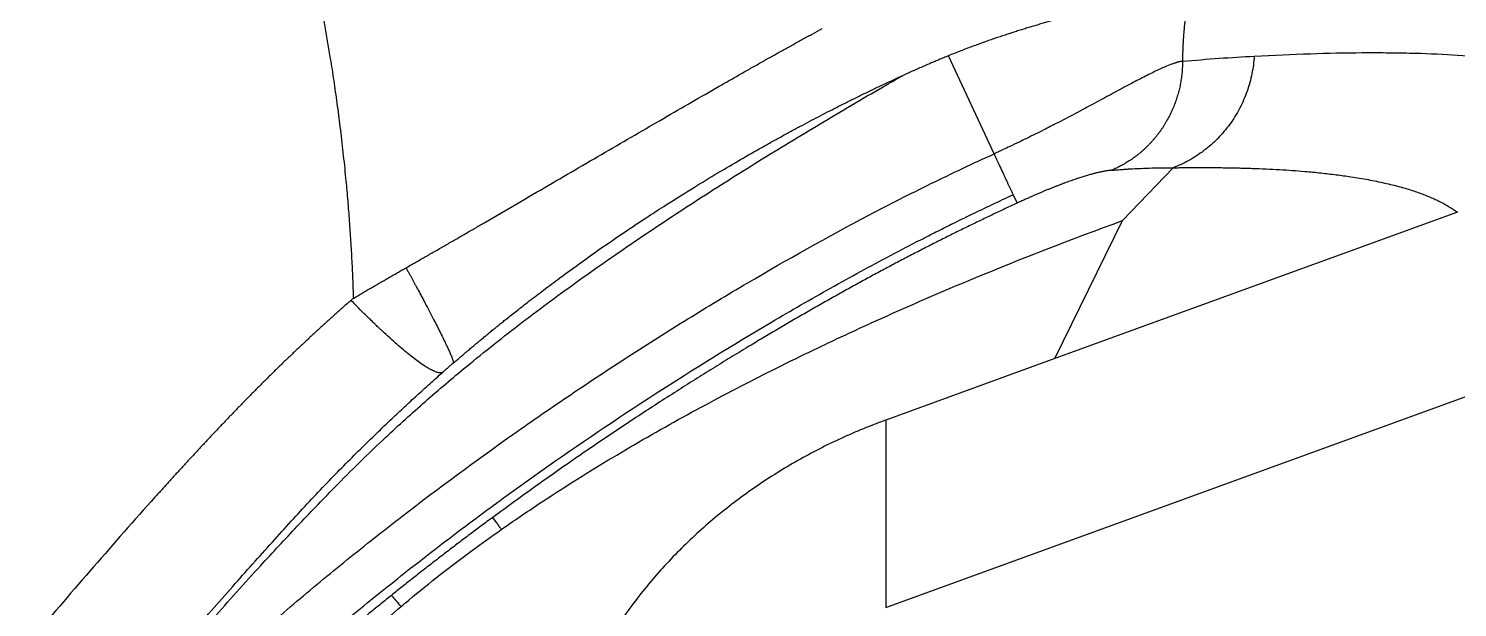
# Model space of a CAD drawing. Extents: x -2 to 78, y -19 to 124.
# Drawn here: x 60.58 to 69.8, y 50.92 to 54.66 of the extents above; entities that cross this region are included whole.
import ezdxf

# ---------------------------------------------------------------- set-up
doc = ezdxf.new("R2010")
doc.units = 0
doc.header["$MEASUREMENT"] = 0
doc.layers.add('1', color=4, linetype='Continuous')
doc.layers.add('GEOMETRY', color=2, linetype='Continuous', lineweight=25)

# ---------------------------------------------------------------- blocks, each defined once
blk = doc.blocks.new('2026 BEAM 220')
at = {"layer": 'GEOMETRY'}
for p, q in [((68.7921, 53.8532), (68.4986, 54.487)), ((69.6226, 53.4227), (69.9488, 53.7636)), ((68.9146, 53.589), (68.9409, 53.5351)), ((71.7843, 53.4771), (69.1841, 52.5307)), ((69.1841, 52.5307), (69.6226, 53.4227)), ((69.1841, 52.5307), (68.093, 52.1335)), ((68.093, 50.9233), (72.3285, 52.465)), ((68.093, 52.1335), (68.093, 50.9233)), ((65.5787, 51.4722), (65.5555, 51.5052))]:
    blk.add_line(p, q, dxfattribs=at)
at = {"layer": 'GEOMETRY', "flags": 128}
blk.add_lwpolyline([(64.6549, 52.9202), (64.6477, 52.9138), (64.6404, 52.9074)], dxfattribs=at)
at = {"layer": 'GEOMETRY'}
for points, knots in [([(49.9559, 64.4717), (49.9874, 64.4743), (50.0696, 64.4812), (50.2218, 64.4937), (50.432, 64.5112), (50.6906, 64.5329), (50.9628, 64.5563), (51.2016, 64.5772), (51.3923, 64.5941), (51.5588, 64.6092), (51.7172, 64.6231), (51.8602, 64.634), (51.9794, 64.6413), (52.0866, 64.6469), (52.1962, 64.6514), (52.3057, 64.655), (52.413, 64.6574), (52.5351, 64.6588), (52.6744, 64.6584), (52.8333, 64.6558), (52.9929, 64.651), (53.1533, 64.644), (53.3145, 64.6348), (53.4764, 64.6233), (53.6391, 64.6095), (53.8547, 64.5884), (54.1238, 64.5566), (54.4078, 64.5158), (54.6565, 64.4744), (54.8711, 64.4346), (55.0947, 64.3892), (55.3184, 64.3401), (55.5329, 64.2889), (55.7213, 64.239), (55.8905, 64.1894), (56.0481, 64.1395), (56.2058, 64.086), (56.4457, 63.9989), (56.7664, 63.8686), (57.1644, 63.6818), (57.6194, 63.439), (57.979, 63.2178), (58.2534, 63.0309), (58.3903, 62.9351), (58.5295, 62.8359), (58.7999, 62.6395), (59.2001, 62.3344), (59.8905, 61.7676), (60.7166, 61.0137), (61.4882, 60.204), (62.0705, 59.5257), (62.4198, 59.0883), (62.6887, 58.7321), (62.8547, 58.5035), (62.9832, 58.3216), (63.0782, 58.1842), (63.1687, 58.0488), (63.3484, 57.769), (63.5969, 57.339), (63.82, 56.8746), (63.9621, 56.5352), (64.0425, 56.3272), (64.1164, 56.1188), (64.1839, 55.9099), (64.245, 55.7006), (64.2901, 55.5268), (64.3231, 55.3892), (64.3467, 55.2877), (64.3694, 55.186), (64.3914, 55.0841), (64.4125, 54.982), (64.4329, 54.8797), (64.4524, 54.7771), (64.4712, 54.6743), (64.4891, 54.5713), (64.5084, 54.4556), (64.5287, 54.3253), (64.5494, 54.1784), (64.5695, 54.0232), (64.5884, 53.8619), (64.6044, 53.7079), (64.6173, 53.5659), (64.6278, 53.4359), (64.6368, 53.3063), (64.6444, 53.1772), (64.6506, 53.0486), (64.6535, 52.963), (64.655, 52.9202)], [0, 0, 0, 0, 0.004717, 0.012296, 0.022745, 0.036075, 0.050787, 0.063159, 0.071426, 0.078972, 0.087744, 0.094769, 0.099998, 0.105242, 0.110504, 0.116048, 0.121276, 0.126187, 0.133886, 0.141613, 0.149369, 0.157158, 0.16498, 0.172837, 0.180731, 0.188663, 0.204227, 0.219917, 0.230074, 0.240535, 0.251303, 0.262841, 0.273359, 0.282861, 0.290673, 0.298527, 0.306428, 0.314379, 0.334819, 0.355523, 0.376545, 0.407548, 0.414782, 0.423112, 0.430961, 0.438717, 0.469862, 0.501218, 0.563169, 0.625202, 0.656494, 0.687586, 0.703246, 0.718853, 0.727111, 0.734431, 0.742265, 0.74997, 0.78112, 0.812105, 0.822738, 0.833294, 0.843781, 0.854204, 0.864571, 0.874891, 0.879858, 0.88483, 0.889807, 0.894791, 0.89978, 0.904775, 0.909778, 0.914787, 0.919804, 0.924828, 0.931691, 0.938828, 0.946239, 0.9543, 0.962326, 0.96866, 0.97497, 0.981259, 0.987526, 0.993773, 1, 1, 1, 1]), ([(70.0636, 54.9467), (70.0615, 54.9372), (70.0574, 54.9181), (70.0517, 54.8893), (70.0462, 54.8605), (70.0412, 54.8315), (70.0365, 54.8026), (70.0322, 54.7735), (70.0283, 54.7444), (70.0247, 54.7153), (70.0215, 54.6861), (70.0187, 54.6568), (70.0162, 54.6275), (70.0141, 54.5982), (70.0124, 54.5689), (70.011, 54.5395), (70.01, 54.5101), (70.0094, 54.4807), (70.0092, 54.4611), (70.0092, 54.4513)], [0, 0, 0, 0, 0.058823, 0.117646, 0.176468, 0.235291, 0.294113, 0.352936, 0.411759, 0.470582, 0.529405, 0.588229, 0.647054, 0.705878, 0.764703, 0.823527, 0.882352, 0.941176, 1, 1, 1, 1]), ([(69.1833, 54.7186), (69.1734, 54.7158), (69.1536, 54.7101), (69.1235, 54.7014), (69.0931, 54.6924), (69.0624, 54.6833), (69.0314, 54.6739), (69.0001, 54.6644), (68.9685, 54.6546), (68.9367, 54.6445), (68.9045, 54.6342), (68.8721, 54.6237), (68.8395, 54.6129), (68.8065, 54.6018), (68.7733, 54.5904), (68.7398, 54.5787), (68.7061, 54.5667), (68.6721, 54.5543), (68.6379, 54.5416), (68.6034, 54.5286), (68.5687, 54.5151), (68.5338, 54.5013), (68.5103, 54.4918), (68.4986, 54.487)], [0, 0, 0, 0, 0.047799, 0.095574, 0.143327, 0.191059, 0.238766, 0.28645, 0.334107, 0.381743, 0.429362, 0.476969, 0.524567, 0.572155, 0.619731, 0.667293, 0.714839, 0.762375, 0.809903, 0.857429, 0.904953, 0.952477, 1, 1, 1, 1]), ([(64.9955, 53.1176), (65.0061, 53.1237), (65.0275, 53.1359), (65.0595, 53.1542), (65.0915, 53.1725), (65.1234, 53.1907), (65.1554, 53.209), (65.1873, 53.2273), (65.2192, 53.2456), (65.251, 53.2639), (65.2828, 53.2822), (65.3146, 53.3005), (65.3464, 53.3189), (65.3781, 53.3372), (65.4098, 53.3556), (65.4414, 53.374), (65.4729, 53.3923), (65.5633, 53.4449), (65.7112, 53.5311), (65.9137, 53.6494), (66.1122, 53.7651), (66.3067, 53.8784), (66.4968, 53.9889), (66.6818, 54.0963), (66.8612, 54.2002), (67.0006, 54.2805), (67.1029, 54.3391), (67.1705, 54.3776), (67.2373, 54.4155), (67.3033, 54.4528), (67.3687, 54.4895), (67.4333, 54.5255), (67.497, 54.5609), (67.5599, 54.5956), (67.622, 54.6296), (67.6626, 54.6516), (67.6829, 54.6626)], [0, 0, 0, 0, 0.010423, 0.020845, 0.031267, 0.04169, 0.052116, 0.062548, 0.072987, 0.083435, 0.093894, 0.104366, 0.114848, 0.125339, 0.135832, 0.146326, 0.156816, 0.167298, 0.236813, 0.306061, 0.375282, 0.444731, 0.514449, 0.583914, 0.65316, 0.72236, 0.750062, 0.777784, 0.805529, 0.8333, 0.861099, 0.888922, 0.916749, 0.944555, 0.972313, 1, 1, 1, 1]), ([(68.4986, 54.487), (68.488, 54.4827), (68.467, 54.474), (68.4351, 54.4607), (68.4031, 54.4472), (68.3707, 54.4334), (68.3381, 54.4193), (68.3052, 54.405), (68.2721, 54.3904), (68.2388, 54.3756), (68.2163, 54.3654), (68.2051, 54.3604)], [0, 0, 0, 0, 0.111057, 0.222125, 0.333202, 0.444289, 0.555386, 0.666499, 0.777633, 0.888797, 1, 1, 1, 1]), ([(70.0092, 54.4513), (70.0075, 54.4512), (70.0041, 54.4508), (69.9987, 54.45), (69.9931, 54.4489), (69.9871, 54.4476), (69.9809, 54.446), (69.9745, 54.4443), (69.9678, 54.4423), (69.9608, 54.4401), (69.9536, 54.4377), (69.9462, 54.4351), (69.9273, 54.4283), (69.8937, 54.4145), (69.8347, 54.3874), (69.7599, 54.3502), (69.6671, 54.3018), (69.5642, 54.2463), (69.4525, 54.1862), (69.333, 54.1223), (69.2185, 54.062), (69.1075, 54.0049), (69.0241, 53.9633), (68.9513, 53.9278), (68.9008, 53.9036), (68.8548, 53.882), (68.8204, 53.8661), (68.8005, 53.8571), (68.7921, 53.8532)], [0, 0, 0, 0, 0.011497, 0.022936, 0.034316, 0.045636, 0.056895, 0.068096, 0.07924, 0.09033, 0.101365, 0.112344, 0.123267, 0.182129, 0.242213, 0.319079, 0.398955, 0.483095, 0.56332, 0.647153, 0.735767, 0.795783, 0.866719, 0.89736, 0.935302, 0.962688, 0.984284, 1, 1, 1, 1]), ([(70.0092, 54.4513), (70.0091, 54.4455), (70.009, 54.4337), (70.0084, 54.416), (70.0073, 54.3984), (70.0059, 54.3808), (70.0041, 54.3633), (70.0019, 54.3457), (69.9993, 54.3283), (69.9963, 54.3109), (69.993, 54.2936), (69.9892, 54.2764), (69.9851, 54.2593), (69.9805, 54.2422), (69.9756, 54.2254), (69.9704, 54.2086), (69.9647, 54.1919), (69.9587, 54.1754), (69.9523, 54.1591), (69.9456, 54.1429), (69.9385, 54.1269), (69.931, 54.1111), (69.9232, 54.0954), (69.9151, 54.0799), (69.9066, 54.0647), (69.8977, 54.0496), (69.8885, 54.0348), (69.879, 54.0202), (69.8692, 54.0058), (69.8591, 53.9916), (69.8486, 53.9777), (69.8378, 53.9641), (69.8268, 53.9507), (69.8154, 53.9376), (69.8037, 53.9247), (69.7918, 53.9122), (69.7796, 53.8999), (69.7671, 53.8879), (69.7543, 53.8762), (69.7413, 53.8648), (69.728, 53.8537), (69.7144, 53.843), (69.7007, 53.8326), (69.6867, 53.8225), (69.6724, 53.8127), (69.658, 53.8033), (69.6433, 53.7942), (69.6285, 53.7855), (69.6134, 53.7771), (69.5982, 53.7691), (69.5828, 53.7615), (69.5672, 53.7542), (69.5567, 53.7496), (69.5515, 53.7473)], [0, 0, 0, 0, 0.019607, 0.039219, 0.058836, 0.078455, 0.098076, 0.117698, 0.137321, 0.156943, 0.176564, 0.196184, 0.215802, 0.235417, 0.25503, 0.274641, 0.294248, 0.313854, 0.333456, 0.353056, 0.372654, 0.39225, 0.411843, 0.431435, 0.451026, 0.470616, 0.490206, 0.509795, 0.529385, 0.548975, 0.568566, 0.588158, 0.607751, 0.627347, 0.646945, 0.666545, 0.686147, 0.705752, 0.72536, 0.744971, 0.764584, 0.784199, 0.803817, 0.823436, 0.843057, 0.86268, 0.882302, 0.901924, 0.921545, 0.941165, 0.960781, 0.980393, 1, 1, 1, 1]), ([(70.4723, 54.4845), (70.4698, 54.447), (70.4648, 54.409), (70.4494, 54.333), (70.439, 54.2949), (70.4125, 54.2199), (70.3965, 54.183), (70.3592, 54.1117), (70.3378, 54.0772), (70.2904, 54.0119), (70.2643, 53.9811), (70.2084, 53.924), (70.1786, 53.8977), (70.1162, 53.8503), (70.0836, 53.8292), (70.017, 53.7924), (69.983, 53.7766), (69.9488, 53.7636)], [0, 0, 0, 0, 0.125, 0.125, 0.25, 0.25, 0.375, 0.375, 0.5, 0.5, 0.625, 0.625, 0.75, 0.75, 0.875, 0.875, 1, 1, 1, 1]), ([(70.0092, 54.4513), (70.0891, 54.4587), (70.1679, 54.4651), (70.3224, 54.4761), (70.3981, 54.4806), (70.4723, 54.4845)], [0, 0, 0, 0, 0.5, 0.5, 1, 1, 1, 1]), ([(70.4723, 54.4845), (70.7217, 54.4973), (70.9539, 54.5058), (71.2214, 54.5076), (71.2739, 54.5075), (71.3314, 54.5069), (71.341, 54.5068), (71.3505, 54.5066), (71.3552, 54.5066), (71.3568, 54.5065), (71.3592, 54.5065), (71.3599, 54.5065), (71.361, 54.5065), (71.3613, 54.5065), (71.3617, 54.5064), (71.3623, 54.5064), (71.3628, 54.5064), (71.364, 54.5064), (71.3648, 54.5064), (71.3664, 54.5064), (71.3687, 54.5064), (71.3742, 54.5063), (71.3852, 54.5062), (71.3946, 54.5061), (71.4257, 54.5057), (71.4504, 54.5052), (71.5723, 54.5026), (71.6651, 54.4989), (71.841, 54.4887), (71.9243, 54.482), (72.042, 54.4692), (72.0801, 54.4645), (72.1535, 54.4546), (72.1889, 54.4494), (72.2914, 54.4329), (72.3545, 54.4208), (72.4415, 54.401), (72.4693, 54.3941), (72.5223, 54.3796), (72.5476, 54.372), (72.5716, 54.364)], [0, 0, 0, 0, 0.25, 0.25, 0.3125, 0.3125, 0.320313, 0.324219, 0.324219, 0.326172, 0.326172, 0.327148, 0.327148, 0.327393, 0.327393, 0.327637, 0.328125, 0.328125, 0.329102, 0.329102, 0.330078, 0.332031, 0.335938, 0.34375, 0.34375, 0.375, 0.375, 0.5, 0.5, 0.625, 0.625, 0.6875, 0.6875, 0.75, 0.75, 0.875, 0.875, 0.9375, 0.9375, 1, 1, 1, 1]), ([(62.8392, 49.8047), (63.0412, 50.0377), (63.3411, 50.3875), (63.7465, 50.8507), (64.0301, 51.1662), (64.2921, 51.4484), (64.506, 51.6708), (64.6966, 51.8628), (64.8911, 52.0496), (65.1192, 52.2558), (65.4122, 52.5045), (65.7444, 52.7676), (66.1146, 53.041), (66.4936, 53.3043), (66.8787, 53.5586), (67.27, 53.8064), (67.6686, 54.049), (67.9826, 54.233), (68.1618, 54.3357), (68.2051, 54.3604)], [0, 0, 0, 0, 0.125, 0.1875, 0.25, 0.296875, 0.34375, 0.375, 0.40625, 0.453125, 0.5, 0.5625, 0.625, 0.6875, 0.75, 0.8125, 0.875, 0.9375, 0.9573822, 0.9573822, 0.9573822, 0.9573822]), ([(67.8304, 54.1815), (67.8412, 54.1869), (67.863, 54.1977), (67.8957, 54.2139), (67.9288, 54.2302), (67.9622, 54.2465), (67.996, 54.2628), (68.0301, 54.2791), (68.0645, 54.2954), (68.0993, 54.3117), (68.1343, 54.328), (68.1697, 54.3443), (68.1932, 54.355), (68.2051, 54.3603)], [0, 0, 0, 0, 0.083459, 0.168396, 0.254813, 0.342715, 0.432107, 0.522993, 0.615377, 0.709265, 0.804661, 0.901571, 1, 1, 1, 1]), ([(65.3009, 52.5021), (65.308, 52.5083), (65.3223, 52.5206), (65.3439, 52.5391), (65.3656, 52.5577), (65.3876, 52.5764), (65.4098, 52.5951), (65.4321, 52.6139), (65.4546, 52.6327), (65.4774, 52.6517), (65.5003, 52.6706), (65.5234, 52.6896), (65.5467, 52.7087), (65.5702, 52.7279), (65.5939, 52.747), (65.6178, 52.7663), (65.6566, 52.7974), (65.7144, 52.8433), (65.7951, 52.9062), (65.8878, 52.9771), (66.0097, 53.0684), (66.1748, 53.1882), (66.361, 53.3178), (66.528, 53.4292), (66.6797, 53.5275), (66.8287, 53.6212), (66.9884, 53.7184), (67.1365, 53.8057), (67.2533, 53.8728), (67.343, 53.9232), (67.409, 53.9598), (67.4736, 53.9951), (67.5366, 54.0291), (67.5982, 54.0619), (67.6583, 54.0935), (67.717, 54.1239), (67.7744, 54.1533), (67.8118, 54.1721), (67.8304, 54.1815)], [0, 0, 0, 0, 0.00801, 0.016065, 0.024167, 0.032315, 0.04051, 0.048753, 0.057045, 0.065387, 0.073779, 0.082225, 0.090723, 0.099276, 0.107885, 0.11655, 0.125272, 0.150125, 0.179315, 0.212804, 0.250577, 0.311806, 0.393198, 0.457159, 0.500725, 0.567843, 0.631888, 0.69281, 0.750529, 0.779518, 0.808211, 0.836595, 0.864657, 0.892384, 0.919776, 0.946839, 0.973579, 1, 1, 1, 1]), ([(62.9666, 49.6899), (63.1699, 49.9155), (63.4872, 50.2396), (63.9287, 50.6493), (64.1551, 50.8473), (64.3836, 51.042), (64.4989, 51.1377), (64.732, 51.3264), (64.8498, 51.4195), (65.2058, 51.6944), (65.4462, 51.8717), (65.8132, 52.1307), (66.06, 52.3011), (66.4338, 52.548), (66.8133, 52.7879), (67.0693, 52.9424), (67.456, 53.1702), (67.7171, 53.3169), (68.1159, 53.5267), (68.3842, 53.6631), (68.6555, 53.7912), (68.7921, 53.8532)], [0, 0, 0, 0, 0.125, 0.1875, 0.25, 0.25, 0.3125, 0.3125, 0.375, 0.375, 0.5, 0.5, 0.5625, 0.625, 0.6875, 0.75, 0.75, 0.875, 0.875, 0.9375, 1, 1, 1, 1]), ([(68.7921, 53.8532), (68.7926, 53.8524), (68.7934, 53.8506), (68.7949, 53.8474), (68.7967, 53.8435), (68.7988, 53.839), (68.8012, 53.8337), (68.804, 53.8276), (68.8072, 53.8207), (68.8108, 53.8129), (68.8149, 53.8041), (68.8194, 53.7944), (68.8243, 53.7839), (68.8295, 53.7726), (68.835, 53.7608), (68.8409, 53.7483), (68.847, 53.7351), (68.8534, 53.7213), (68.8601, 53.7068), (68.8671, 53.6916), (68.8743, 53.6758), (68.8819, 53.6594), (68.8898, 53.6424), (68.8979, 53.6249), (68.9062, 53.6071), (68.9118, 53.595), (68.9146, 53.589)], [0, 0, 0, 0, 0.028583, 0.058816, 0.090671, 0.12412, 0.15913, 0.195656, 0.233657, 0.273099, 0.31397, 0.356276, 0.400015, 0.442971, 0.486237, 0.529855, 0.573859, 0.618288, 0.663277, 0.708973, 0.755465, 0.802824, 0.851067, 0.900074, 0.949725, 1, 1, 1, 1]), ([(69.5513, 53.7473), (69.549, 53.7471), (69.5444, 53.7467), (69.537, 53.7458), (69.5293, 53.7448), (69.5212, 53.7436), (69.5127, 53.7422), (69.5038, 53.7406), (69.4946, 53.7389), (69.485, 53.7369), (69.4749, 53.7348), (69.4645, 53.7324), (69.4537, 53.7298), (69.4425, 53.727), (69.4308, 53.724), (69.4187, 53.7207), (69.4062, 53.7172), (69.3933, 53.7135), (69.38, 53.7095), (69.3662, 53.7053), (69.3519, 53.7008), (69.3372, 53.696), (69.3221, 53.691), (69.3064, 53.6856), (69.2904, 53.68), (69.2738, 53.6741), (69.2568, 53.6679), (69.2393, 53.6614), (69.2213, 53.6546), (69.2028, 53.6475), (69.1838, 53.64), (69.1643, 53.6323), (69.1443, 53.6242), (69.1238, 53.6157), (69.1028, 53.6069), (69.0813, 53.5977), (69.0592, 53.5882), (69.0366, 53.5784), (69.0135, 53.5681), (68.9898, 53.5575), (68.9656, 53.5465), (68.9493, 53.539), (68.9411, 53.5352)], [0, 0, 0, 0, 0.0285597, 0.0570928, 0.0855746, 0.1139813, 0.1422895, 0.1704766, 0.1985205, 0.2264001, 0.2540951, 0.2815862, 0.308855, 0.3358846, 0.3626589, 0.3891637, 0.4153862, 0.4413152, 0.4669416, 0.4922584, 0.5172608, 0.5419469, 0.5663174, 0.5903761, 0.6141303, 0.6375911, 0.6607734, 0.6836966, 0.7063848, 0.7288667, 0.7511763, 0.7733528, 0.7954407, 0.8174899, 0.8395553, 0.861697, 0.8839792, 0.9064705, 0.9292428, 0.9523705, 0.9759303, 1, 1, 1, 1]), ([(69.5514, 53.7473), (69.5615, 53.7482), (69.5816, 53.7499), (69.6111, 53.7522), (69.6397, 53.7543), (69.6829, 53.757), (69.7402, 53.76), (69.8113, 53.7624), (69.8809, 53.7637), (69.9262, 53.7636), (69.9488, 53.7636)], [0, 0, 0, 0, 0.074378, 0.1468, 0.217265, 0.285774, 0.466662, 0.645996, 0.823775, 1, 1, 1, 1]), ([(69.9488, 53.7636), (69.9628, 53.7638), (69.9907, 53.7642), (70.0321, 53.7646), (70.0731, 53.7649), (70.1136, 53.765), (70.1538, 53.765), (70.1935, 53.7648), (70.2327, 53.7645), (70.2716, 53.7641), (70.31, 53.7635), (70.348, 53.7627), (70.3855, 53.7619), (70.4226, 53.7608), (70.5079, 53.7581), (70.636, 53.7523), (70.7824, 53.7419), (70.903, 53.7305), (71.0024, 53.7189), (71.1049, 53.7046), (71.2095, 53.687), (71.315, 53.6654), (71.4131, 53.6412), (71.4865, 53.6193), (71.5392, 53.6012), (71.5748, 53.5879), (71.609, 53.5739), (71.6418, 53.5593), (71.6732, 53.5441), (71.7032, 53.5283), (71.7317, 53.5118), (71.7589, 53.4948), (71.7758, 53.483), (71.7843, 53.4771)], [0, 0, 0, 0, 0.015516, 0.031016, 0.046499, 0.061967, 0.077418, 0.092854, 0.108274, 0.123678, 0.139066, 0.154439, 0.169796, 0.185137, 0.200463, 0.276607, 0.350675, 0.40098, 0.451001, 0.50074, 0.563115, 0.625857, 0.688726, 0.750624, 0.777948, 0.805367, 0.832881, 0.860491, 0.888198, 0.916001, 0.943903, 0.971902, 1, 1, 1, 1]), ([(63.1892, 49.4894), (63.2031, 49.5048), (63.2311, 49.5356), (63.2734, 49.5818), (63.3164, 49.6281), (63.3598, 49.6745), (63.4039, 49.7209), (63.4485, 49.7674), (63.5295, 49.851), (63.649, 49.9715), (63.8592, 50.1762), (64.1308, 50.4284), (64.4647, 50.7208), (64.8085, 51.0062), (65.1572, 51.2819), (65.5118, 51.5496), (65.9907, 51.8952), (66.601, 52.3073), (67.2266, 52.6942), (67.7358, 52.9876), (68.0582, 53.1636), (68.2863, 53.2823), (68.4174, 53.3489), (68.527, 53.4036), (68.6481, 53.463), (68.7809, 53.5266), (68.87, 53.5682), (68.9146, 53.589)], [0, 0, 0, 0, 0.008789, 0.017639, 0.026551, 0.035524, 0.04456, 0.053658, 0.062819, 0.093872, 0.125518, 0.18712, 0.25079, 0.31352, 0.376321, 0.439079, 0.501679, 0.626445, 0.750918, 0.813126, 0.87535, 0.906481, 0.922028, 0.93763, 0.958364, 0.979154, 1, 1, 1, 1]), ([(68.9409, 53.5351), (68.9154, 53.5232), (68.8641, 53.4994), (68.7868, 53.4629), (68.7089, 53.4256), (68.6303, 53.3875), (68.5511, 53.3486), (68.4712, 53.3088), (68.3907, 53.2681), (68.3096, 53.2266), (68.2278, 53.1842), (68.1455, 53.141), (68.0625, 53.0968), (67.9789, 53.0517), (67.8947, 53.0057), (67.81, 52.9587), (67.7247, 52.9108), (67.6388, 52.8621), (67.5523, 52.8123), (67.4652, 52.7617), (67.3775, 52.7102), (67.2893, 52.6577), (67.1933, 52.6001), (67.0889, 52.5366), (66.9754, 52.4666), (66.8592, 52.394), (66.7401, 52.3186), (66.6184, 52.2403), (66.4941, 52.1592), (66.3671, 52.0751), (66.2377, 51.988), (66.1057, 51.8978), (65.9713, 51.8044), (65.8346, 51.7078), (65.6955, 51.608), (65.6025, 51.5397), (65.5555, 51.5052)], [0, 0, 0, 0, 0.021362, 0.042965, 0.06481, 0.086896, 0.109222, 0.131791, 0.1546, 0.177651, 0.200943, 0.224477, 0.248253, 0.272271, 0.296531, 0.321033, 0.345778, 0.370766, 0.395998, 0.421474, 0.447195, 0.473162, 0.499373, 0.532134, 0.565852, 0.600528, 0.636163, 0.672756, 0.710308, 0.74882, 0.788291, 0.82872, 0.870107, 0.91245, 0.955747, 1, 1, 1, 1]), ([(65.6105, 51.4268), (65.6914, 51.4836), (65.9178, 51.6377), (66.2975, 51.8768), (66.752, 52.1389), (67.138, 52.3442), (67.4504, 52.5014), (67.6471, 52.5968), (67.7854, 52.6622), (67.8647, 52.6991), (67.944, 52.7358), (68.0434, 52.7812), (68.2828, 52.8886), (68.8049, 53.113), (69.294, 53.3031), (69.6226, 53.4227)], [0, 0, 0, 0, 0.0353487, 0.0978487, 0.1603487, 0.2228487, 0.2540987, 0.2853487, 0.3009737, 0.3087862, 0.3165987, 0.3322237, 0.3478487, 0.4103487, 0.5353487, 0.5353487, 0.5353487, 0.5353487]), ([(64.655, 52.92), (64.6644, 52.9256), (64.6833, 52.9368), (64.7116, 52.9535), (64.74, 52.9702), (64.7684, 52.9868), (64.7967, 53.0033), (64.8251, 53.0197), (64.8535, 53.0361), (64.8819, 53.0525), (64.9103, 53.0688), (64.9387, 53.0851), (64.9671, 53.1014), (64.986, 53.1122), (64.9955, 53.1176)], [0, 0, 0, 0, 0.083794, 0.16747, 0.251039, 0.334513, 0.4179, 0.501212, 0.584457, 0.667646, 0.750786, 0.833886, 0.916955, 1, 1, 1, 1]), ([(64.9955, 53.1176), (64.9989, 53.1113), (65.0058, 53.0988), (65.0158, 53.0804), (65.0255, 53.0626), (65.0349, 53.0453), (65.044, 53.0285), (65.0528, 53.0122), (65.0613, 52.9964), (65.0695, 52.9811), (65.0774, 52.9664), (65.0851, 52.9521), (65.0924, 52.9384), (65.0995, 52.9251), (65.1063, 52.9123), (65.1128, 52.9), (65.1363, 52.8556), (65.1733, 52.785), (65.2118, 52.7092), (65.238, 52.656), (65.2554, 52.6197), (65.2696, 52.5892), (65.2793, 52.5673), (65.2859, 52.5517), (65.2904, 52.5406), (65.294, 52.5309), (65.297, 52.5225), (65.2991, 52.5154), (65.3005, 52.5096), (65.3012, 52.505), (65.301, 52.5031), (65.3009, 52.5021)], [0, 0, 0, 0, 0.020354, 0.040265, 0.059734, 0.07876, 0.097343, 0.115486, 0.133186, 0.150446, 0.167266, 0.183646, 0.199588, 0.215092, 0.230158, 0.244788, 0.258983, 0.389429, 0.509848, 0.576129, 0.638851, 0.698085, 0.75387, 0.785267, 0.816438, 0.847404, 0.878189, 0.908817, 0.939312, 0.969698, 1, 1, 1, 1]), ([(64.6404, 52.9074), (64.6229, 52.892), (64.588, 52.8612), (64.5359, 52.8148), (64.4841, 52.7681), (64.4326, 52.7212), (64.3814, 52.6741), (64.3305, 52.6267), (64.28, 52.5791), (64.2298, 52.5312), (64.18, 52.4831), (64.1305, 52.4347), (64.0814, 52.386), (64.0325, 52.3371), (63.984, 52.288), (63.9358, 52.2387), (63.8878, 52.1891), (63.8401, 52.1394), (63.7926, 52.0896), (63.7453, 52.0396), (63.6983, 51.9894), (63.6514, 51.9391), (63.6047, 51.8887), (63.5582, 51.8382), (63.5119, 51.7875), (63.4657, 51.7368), (63.4197, 51.6859), (63.2552, 51.5032), (62.9767, 51.1862), (62.5894, 50.7344), (62.2044, 50.2851), (61.9129, 49.9536), (61.7198, 49.7332), (61.6235, 49.6231), (61.5274, 49.5132), (61.4635, 49.44), (61.4315, 49.4035)], [0, 0, 0, 0, 0.014365, 0.028722, 0.043071, 0.057413, 0.071748, 0.086077, 0.1004, 0.114718, 0.129031, 0.14334, 0.157646, 0.17195, 0.186253, 0.200555, 0.214857, 0.22916, 0.243464, 0.257769, 0.272076, 0.286385, 0.300696, 0.315009, 0.329324, 0.343642, 0.357962, 0.372285, 0.497814, 0.623358, 0.748885, 0.874429, 0.905826, 0.937223, 0.968616, 1, 1, 1, 1]), ([(65.2308, 52.441), (65.2305, 52.4408), (65.2295, 52.4404), (65.2272, 52.4395), (65.2231, 52.4385), (65.217, 52.438), (65.2091, 52.4386), (65.1965, 52.4412), (65.1785, 52.4476), (65.1445, 52.4643), (65.093, 52.4968), (65.0199, 52.5522), (64.9359, 52.6227), (64.8698, 52.6826), (64.8265, 52.7232), (64.8093, 52.7395), (64.7905, 52.7575), (64.7699, 52.7774), (64.7475, 52.7993), (64.7233, 52.8232), (64.6973, 52.8493), (64.6695, 52.8775), (64.6503, 52.8973), (64.6404, 52.9074)], [0, 0, 0, 0, 0.0050395, 0.0172112, 0.0364979, 0.0628575, 0.0944151, 0.1246856, 0.1862812, 0.2465764, 0.3676182, 0.4901102, 0.6110231, 0.7405946, 0.7611534, 0.7837421, 0.808375, 0.8350701, 0.8638472, 0.8947237, 0.9277085, 0.9628018, 1, 1, 1, 1]), ([(65.3009, 52.5022), (65.295, 52.4971), (65.2833, 52.4869), (65.2658, 52.4716), (65.2483, 52.4563), (65.2366, 52.4461), (65.2308, 52.441)], [0, 0, 0, 0, 0.249434, 0.499218, 0.749393, 1, 1, 1, 1]), ([(62.8826, 49.9018), (62.9046, 49.9275), (62.9577, 49.9892), (63.0507, 50.0977), (63.1765, 50.2453), (63.3092, 50.4009), (63.453, 50.5699), (63.5901, 50.7306), (63.7356, 50.8991), (63.8727, 51.0554), (64.0039, 51.2027), (64.13, 51.3432), (64.2521, 51.4783), (64.3695, 51.6059), (64.4826, 51.7255), (64.5922, 51.838), (64.6987, 51.9446), (64.8027, 52.0462), (64.8977, 52.137), (64.9852, 52.219), (65.0661, 52.2935), (65.1344, 52.3553), (65.1894, 52.4044), (65.217, 52.4288), (65.2308, 52.441)], [0, 0, 0, 0, 0.0296031, 0.0713262, 0.1251641, 0.1995745, 0.2503023, 0.3194055, 0.3841421, 0.4445299, 0.5005667, 0.5557274, 0.6082741, 0.6581997, 0.7055214, 0.7502703, 0.7935099, 0.8350718, 0.8749769, 0.9059872, 0.9374301, 0.9686991, 0.9843483, 1, 1, 1, 1]), ([(68.093, 52.1336), (68.0875, 52.1315), (68.0574, 52.1205), (67.9785, 52.0905), (67.8575, 52.0401), (67.6676, 51.9516), (67.4374, 51.826), (67.1752, 51.6522), (66.929, 51.4562), (66.7017, 51.2387), (66.4959, 51.0005), (66.3147, 50.7432), (66.1611, 50.4685), (66.0586, 50.227), (65.9933, 50.0278), (65.9529, 49.8758), (65.9213, 49.7218), (65.8987, 49.5662), (65.8851, 49.4096), (65.8821, 49.3048), (65.8821, 49.2524)], [0.2308841, 0.2308841, 0.2308841, 0.2308841, 0.234375, 0.25, 0.28125, 0.3125, 0.375, 0.4375, 0.5, 0.5625, 0.625, 0.6875, 0.75, 0.8125, 0.84375, 0.875, 0.90625, 0.9375, 0.96875, 1, 1, 1, 1]), ([(65.5555, 51.5052), (65.5305, 51.4868), (65.4807, 51.45), (65.4064, 51.3944), (65.3327, 51.3387), (65.2594, 51.2829), (65.1867, 51.2269), (65.1145, 51.1708), (65.0428, 51.1145), (64.9716, 51.0581), (64.9244, 51.0203), (64.9009, 51.0014)], [0, 0, 0, 0, 0.112664, 0.224934, 0.336813, 0.448302, 0.559405, 0.670124, 0.780461, 0.890419, 1, 1, 1, 1]), ([(64.9639, 50.93), (64.98, 50.9436), (65.13, 51.0697), (65.3446, 51.2369), (65.5483, 51.3832), (65.6105, 51.4268)], [0.53534869, 0.53534869, 0.53534869, 0.53534869, 0.54288528, 0.60538528, 0.63253659, 0.63253659, 0.63253659, 0.63253659]), ([(65.5786, 51.4722), (65.5788, 51.4719), (65.5793, 51.4713), (65.5803, 51.4699), (65.5816, 51.4679), (65.5834, 51.4654), (65.5855, 51.4625), (65.5878, 51.4591), (65.5905, 51.4554), (65.5933, 51.4513), (65.5964, 51.4469), (65.5997, 51.4422), (65.6031, 51.4373), (65.6067, 51.4322), (65.6092, 51.4286), (65.6105, 51.4269)], [0, 0, 0, 0, 0.087814, 0.173806, 0.257977, 0.34033, 0.420868, 0.499592, 0.576503, 0.651603, 0.724894, 0.796378, 0.866056, 0.93393, 1, 1, 1, 1]), ([(64.9009, 51.0014), (64.878, 50.9829), (64.8323, 50.9461), (64.7644, 50.8906), (64.6971, 50.8352), (64.6305, 50.7797), (64.5646, 50.7243), (64.4993, 50.6689), (64.4348, 50.6135), (64.3709, 50.5582), (64.3078, 50.5028), (64.2453, 50.4475), (64.1835, 50.3922), (64.1223, 50.3369), (64.0619, 50.2816), (64.0022, 50.2263), (63.9431, 50.1711), (63.8847, 50.1158), (63.827, 50.0606), (63.77, 50.0054), (63.5354, 49.7755), (63.1513, 49.3721), (62.7271, 48.851), (62.4236, 48.4158), (62.2117, 48.0697), (62.0301, 47.7248), (61.9164, 47.4662), (61.8516, 47.2982), (61.8233, 47.2206), (61.7965, 47.1431), (61.7712, 47.0655), (61.7475, 46.9879), (61.7253, 46.9102), (61.7046, 46.8326), (61.6855, 46.7549), (61.6679, 46.6773), (61.6518, 46.5996), (61.6372, 46.5218), (61.6242, 46.4441), (61.6127, 46.3664), (61.6028, 46.2886), (61.5943, 46.2108), (61.5875, 46.133), (61.5821, 46.0552), (61.5783, 45.9774), (61.5759, 45.8996), (61.5756, 45.8477), (61.5755, 45.8217)], [0, 0, 0, 0, 0.0138767, 0.027668, 0.0413743, 0.0549959, 0.0685331, 0.0819863, 0.0953558, 0.1086419, 0.121845, 0.1349655, 0.1480037, 0.1609601, 0.1738349, 0.1866285, 0.1993415, 0.2119741, 0.2245268, 0.2370001, 0.2493942, 0.3794626, 0.4994242, 0.5658746, 0.6295447, 0.690681, 0.7495615, 0.7626219, 0.7756002, 0.7885003, 0.8013263, 0.8140823, 0.8267725, 0.8394012, 0.8519726, 0.8644911, 0.8769611, 0.8893871, 0.9017737, 0.9141254, 0.9264467, 0.9387424, 0.9510171, 0.9632755, 0.9755223, 0.9877622, 1, 1, 1, 1]), ([(63.4562, 48.3499), (63.4562, 48.4373), (63.4666, 48.6122), (63.5125, 48.8708), (63.5864, 49.1229), (63.6849, 49.3663), (63.8046, 49.6), (63.9881, 49.898), (64.2548, 50.2453), (64.6022, 50.6106), (64.8466, 50.8305), (64.9639, 50.93)], [0.6325366, 0.6325366, 0.6325366, 0.6325366, 0.6637866, 0.6950366, 0.7262866, 0.7575366, 0.7887866, 0.8200366, 0.8825366, 0.9450366, 1, 1, 1, 1]), ([(64.9291, 50.9694), (64.9286, 50.97), (64.9275, 50.9712), (64.9261, 50.9731), (64.9248, 50.9746), (64.9235, 50.9759), (64.9219, 50.9775), (64.9202, 50.9797), (64.9178, 50.9823), (64.9149, 50.9855), (64.9116, 50.9892), (64.9082, 50.9935), (64.9046, 50.9975), (64.9021, 51.0001), (64.9009, 51.0014)], [0, 0, 0, 0, 0.0590394, 0.1123844, 0.1600473, 0.2020396, 0.2383807, 0.3175047, 0.4012667, 0.4896717, 0.6192495, 0.7474783, 0.8743806, 1, 1, 1, 1]), ([(64.9639, 50.93), (64.9532, 50.9424), (64.9449, 50.9518), (64.9362, 50.9617), (64.9339, 50.9643), (64.9306, 50.968), (64.9296, 50.969), (64.9291, 50.9694)], [0, 0, 0, 0, 0.5, 0.5, 0.75, 0.75, 1, 1, 1, 1])]:
    blk.add_open_spline(points, degree=3, knots=knots, dxfattribs=at)

msp = doc.modelspace()

# ---------------------------------------------------------------- block references
at = {"layer": '1'}
msp.add_blockref('2026 BEAM 220', (-1.9801, 0), dxfattribs=at)

doc.saveas('drawing.dxf')
